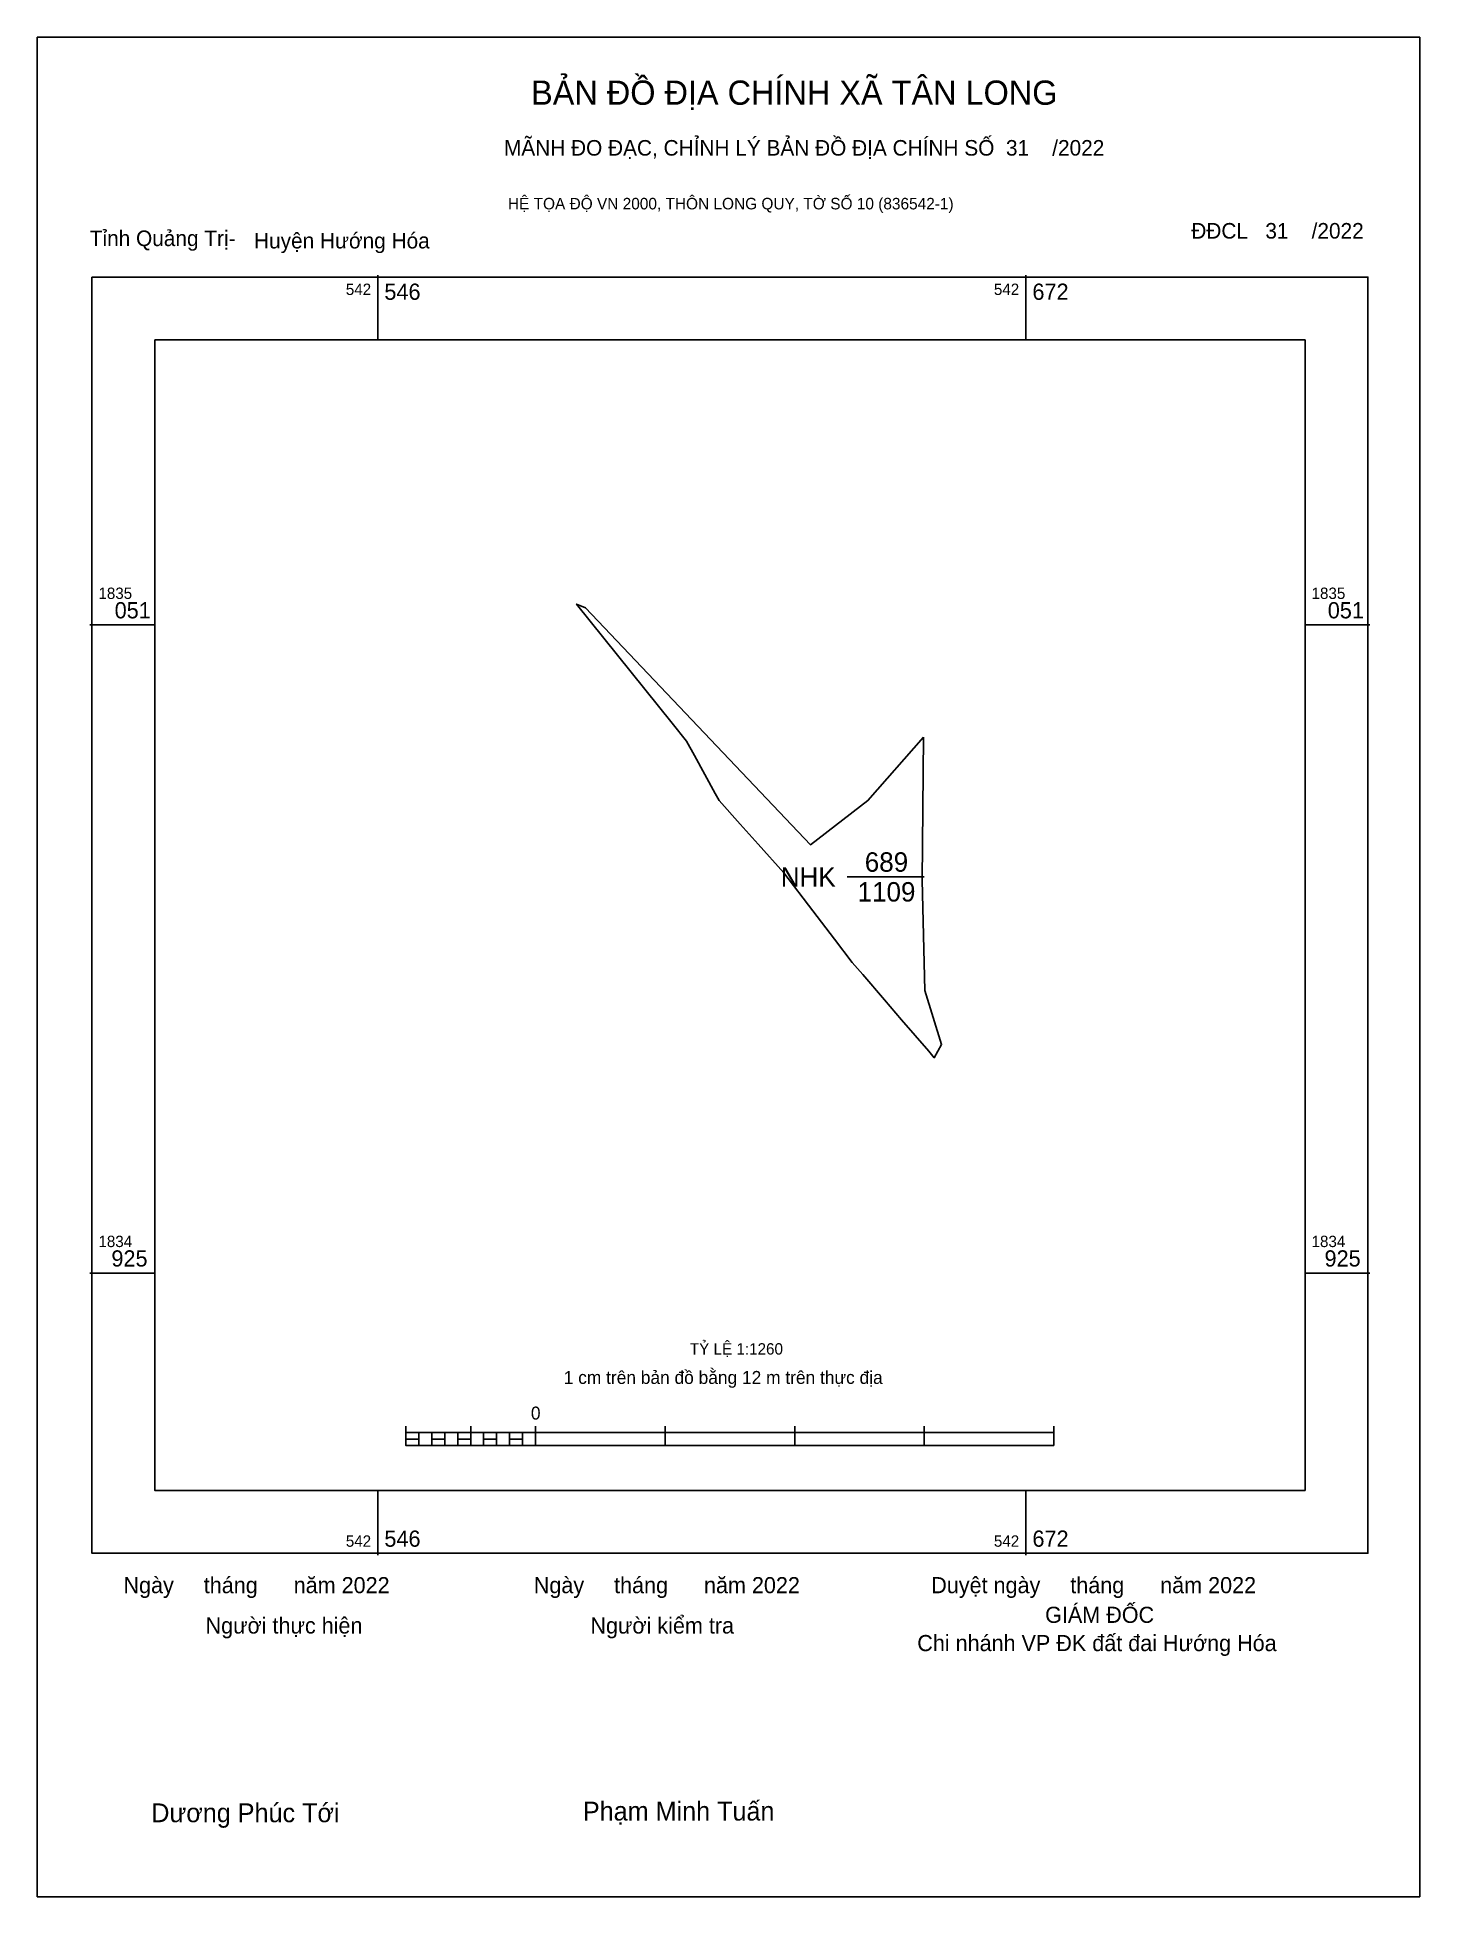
# Model space of a CAD drawing. Extents: x 542481 to 542750, y 1834804 to 1835166.
import ezdxf

# ---------------------------------------------------------------- set-up
doc = ezdxf.new("R2010")
doc.units = 0
for name, color, linetype in [('Level 10', 7, 'Continuous'), ('Level 13', 7, 'Continuous'), ('Level 15', 7, 'Continuous'), ('Level 6', 7, 'Continuous'), ('Level 62', 7, 'Continuous'), ('Level 63', 7, 'Continuous'), ('Level 9', 7, 'Continuous')]:
    doc.layers.add(name, color=color, linetype=linetype)

msp = doc.modelspace()

# ---------------------------------------------------------------- linework, layer by layer
at = {"layer": 'Level 10'}
msp.add_lwpolyline([(542652.99, 1835029.66), (542652.7, 1835001.8), (542653.22, 1834980.35), (542656.5, 1834969.82), (542655.07, 1834967.28), (542654, 1834968.53), (542648.72, 1834974.66), (542645.39, 1834978.53), (542641.16, 1834983.45), (542639.12, 1834985.82), (542635.66, 1834990.35), (542633.15, 1834993.64), (542630.64, 1834996.93), (542626.65, 1835002.15), (542625.8, 1835003.27), (542620.84, 1835008.8), (542617.32, 1835012.73), (542613.21, 1835017.32), (542612.45, 1835018.7), (542608.41, 1835026.09), (542606.9, 1835028.84), (542604.09, 1835032.35), (542585.48, 1835055.54), (542587.25, 1835054.83), (542630.98, 1835008.71), (542642.16, 1835017.31)], close=True, dxfattribs=at)
at = {"layer": 'Level 15'}
msp.add_lwpolyline([(542480.54, 1835165.81), (542749.55, 1835165.81), (542749.55, 1834804.05), (542480.54, 1834804.05)], close=True, dxfattribs=at)
at = {"layer": 'Level 62'}
msp.add_lwpolyline([(542503.41, 1835106.92), (542727.23, 1835106.92), (542727.23, 1834883.1), (542503.41, 1834883.1)], close=True, dxfattribs=at)
at = {"layer": 'Level 63'}
for p, q in [((542546.83, 1835119.52), (542546.83, 1835106.92)), ((542672.91, 1835119.52), (542672.91, 1835106.92)), ((542490.8, 1835051.49), (542503.41, 1835051.49)), ((542727.23, 1835051.49), (542739.83, 1835051.49)), ((542490.8, 1834925.4), (542503.41, 1834925.4)), ((542727.23, 1834925.4), (542739.83, 1834925.4)), ((542552.27, 1834895.62), (542552.27, 1834891.84)), ((542552.27, 1834894.36), (542678.36, 1834894.36)), ((542554.8, 1834894.36), (542554.8, 1834891.84)), ((542557.32, 1834894.36), (542557.32, 1834891.84)), ((542559.84, 1834894.36), (542559.84, 1834891.84)), ((542562.36, 1834894.36), (542562.36, 1834891.84)), ((542564.88, 1834895.62), (542564.88, 1834891.84)), ((542564.88, 1834894.36), (542564.88, 1834891.84)), ((542567.4, 1834894.36), (542567.4, 1834891.84)), ((542569.93, 1834894.36), (542569.93, 1834891.84)), ((542572.45, 1834894.36), (542572.45, 1834891.84)), ((542574.97, 1834894.36), (542574.97, 1834891.84)), ((542577.49, 1834895.62), (542577.49, 1834891.84)), ((542577.49, 1834894.36), (542577.49, 1834891.84)), ((542602.71, 1834895.62), (542602.71, 1834891.84)), ((542627.93, 1834895.62), (542627.93, 1834891.84)), ((542653.14, 1834895.62), (542653.14, 1834891.84)), ((542678.36, 1834895.62), (542678.36, 1834891.84)), ((542552.27, 1834891.84), (542678.36, 1834891.84)), ((542546.83, 1834883.1), (542546.83, 1834870.49)), ((542672.91, 1834883.1), (542672.91, 1834870.49))]:
    msp.add_line(p, q, dxfattribs=at)
for points in [[(542491.19, 1835119.13), (542739.44, 1835119.13), (542739.44, 1834870.88), (542491.19, 1834870.88)], [(542552.27, 1834893.1), (542554.8, 1834893.1), (542554.8, 1834891.84), (542552.27, 1834891.84)], [(542552.27, 1834893.1), (542554.8, 1834893.1), (542554.8, 1834891.84), (542552.27, 1834891.84)], [(542557.32, 1834893.1), (542559.84, 1834893.1), (542559.84, 1834891.84), (542557.32, 1834891.84)], [(542562.36, 1834893.1), (542564.88, 1834893.1), (542564.88, 1834891.84), (542562.36, 1834891.84)], [(542567.4, 1834893.1), (542569.93, 1834893.1), (542569.93, 1834891.84), (542567.4, 1834891.84)], [(542572.45, 1834893.1), (542574.97, 1834893.1), (542574.97, 1834891.84), (542572.45, 1834891.84)]]:
    msp.add_lwpolyline(points, close=True, dxfattribs=at)
at = {"layer": 'Level 9'}
msp.add_line((542638.12, 1835002.45), (542653.14, 1835002.45), dxfattribs=at)

# ---------------------------------------------------------------- texts
at = {"layer": 'Level 13'}
for s, p in [('689', (542641.56, 1835003.46)), ('NHK', (542625.22, 1835000.56)), ('1109', (542640.16, 1834997.66))]:
    msp.add_text(s, height=3.783, dxfattribs=at).set_placement(p)
at = {"layer": 'Level 6'}
msp.add_text('TỶ LỆ 1:1260', height=2.2165, dxfattribs=at).set_placement((542607.52, 1834909.53))
at = {"layer": 'Level 63'}
for s, height, p in [('BẢN ĐỒ ĐỊA CHÍNH XÃ TÂN LONG', 4.7202, (542576.64, 1835152.66)), ('MÃNH ĐO ĐẠC, CHỈNH LÝ BẢN ĐỒ ĐỊA CHÍNH SỐ  31    /2022', 3.0288, (542571.36, 1835142.77)), ('HỆ TỌA ĐỘ VN 2000, THÔN LONG QUY, TỜ SỐ 10 (836542-1)', 2.2421, (542572.13, 1835132.31)), ('542', 2.207, (542540.59, 1835115.66)), ('546', 3.152, (542548.09, 1835114.72)), ('542', 2.207, (542666.68, 1835115.66)), ('672', 3.152, (542674.18, 1835114.72)), ('1835', 2.207, (542492.45, 1835056.53)), ('1835', 2.207, (542728.49, 1835056.53)), ('051', 3.152, (542495.61, 1835052.75)), ('051', 3.152, (542731.64, 1835052.75)), ('1834', 2.207, (542492.45, 1834930.44)), ('925', 3.152, (542494.98, 1834926.66)), ('1834', 2.207, (542728.49, 1834930.44)), ('925', 3.152, (542731.01, 1834926.66)), ('1 cm trên bản đồ bằng 12 m trên thực địa', 2.5217, (542582.99, 1834903.82)), ('0', 2.52, (542576.6, 1834896.89)), ('546', 3.152, (542548.09, 1834872.15)), ('672', 3.152, (542674.18, 1834872.15)), ('542', 2.207, (542540.59, 1834872.15)), ('542', 2.207, (542666.68, 1834872.15)), ('Ngày     tháng      năm 2022', 3.1374, (542497.33, 1834863.11)), ('Ngày     tháng      năm 2022', 3.1374, (542577.16, 1834863.11)), ('Duyệt ngày     tháng      năm 2022', 3.1374, (542654.49, 1834863.11)), ('GIÁM ĐỐC', 3.137, (542676.65, 1834857.34)), ('Người thực hiện', 3.1374, (542513.3, 1834855.26)), ('Người kiểm tra', 3.1374, (542588.18, 1834855.26)), ('Chi nhánh VP ĐK đất đai Hướng Hóa', 3.1374, (542651.77, 1834851.84)), ('Dương Phúc Tới', 3.6595, (542502.74, 1834818.56)), ('Phạm Minh Tuấn', 3.6595, (542586.72, 1834818.89))]:
    msp.add_text(s, height=height, dxfattribs=at).set_placement(p)
at = {"layer": 'Level 9'}
for s, p in [('Tỉnh Quảng Trị-', (542490.77, 1835125.17)), ('ĐĐCL   31    /2022', (542705.09, 1835126.63)), ('Huyện Hướng Hóa', (542522.73, 1835124.71))]:
    msp.add_text(s, height=3.0288, dxfattribs=at).set_placement(p)

doc.saveas('drawing.dxf')
